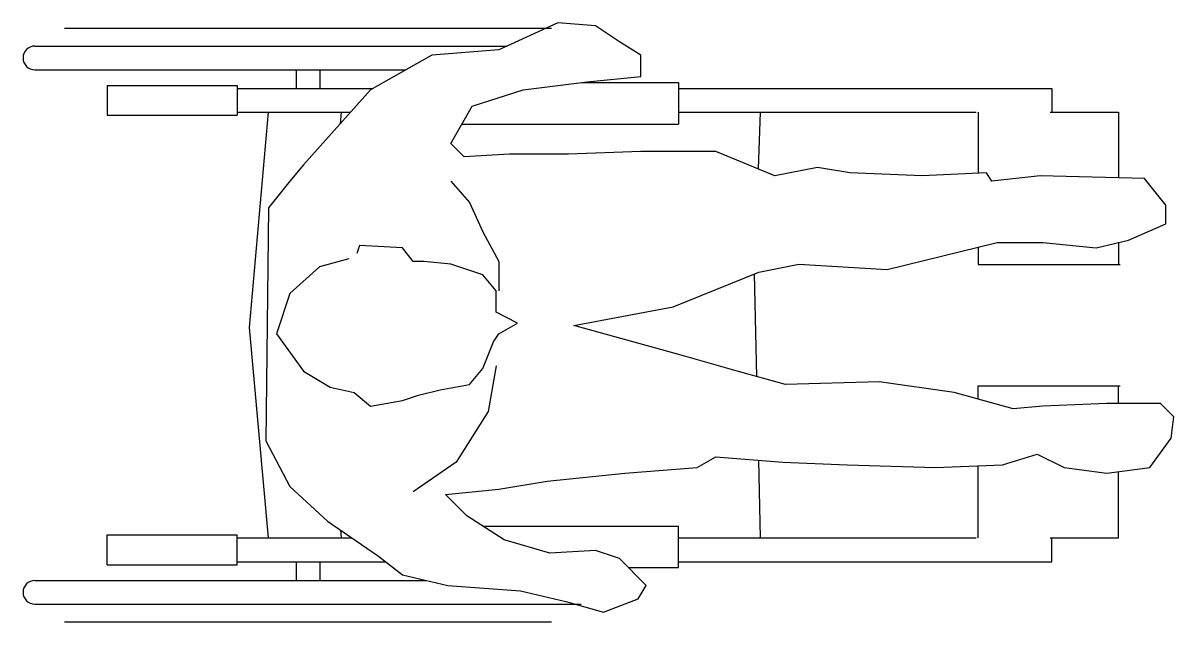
# Model space of a CAD drawing. Extents: x 133.04 to 134.27, y 59.07 to 59.71.
import ezdxf

# ---------------------------------------------------------------- set-up
doc = ezdxf.new("R2010")
doc.units = 0
doc.layers.get('0').update_dxf_attribs({"linetype": 'CONTINUOUS'})

msp = doc.modelspace()

# ---------------------------------------------------------------- linework, layer by layer
for p, q in [((133.0846, 59.7028), (133.6053, 59.7028)), ((133.0529, 59.6837), (133.5578, 59.6837)), ((133.0529, 59.6583), (133.4497, 59.6583)), ((133.3323, 59.6583), (133.3323, 59.6383)), ((133.3577, 59.6583), (133.3577, 59.6383)), ((133.6381, 59.6447), (133.7412, 59.6447)), ((133.7412, 59.6447), (133.7412, 59.6002)), ((133.1303, 59.6415), (133.1303, 59.6097)), ((133.1303, 59.6415), (133.2693, 59.6415)), ((133.2693, 59.6415), (133.2693, 59.6097)), ((133.2693, 59.6383), (133.4143, 59.6383)), ((133.7412, 59.6383), (134.1403, 59.6383)), ((134.1403, 59.6383), (134.1403, 59.6129)), ((133.1303, 59.6097), (133.2693, 59.6097)), ((133.2693, 59.6129), (133.3903, 59.6129)), ((133.3025, 59.6129), (133.282, 59.3826)), ((133.3804, 59.6129), (133.3792, 59.6006)), ((133.7412, 59.6129), (134.0595, 59.6129)), ((133.8285, 59.6129), (133.8263, 59.5524)), ((134.0614, 59.6129), (134.0614, 59.5476)), ((134.1384, 59.6129), (134.2117, 59.6129)), ((134.2117, 59.6129), (134.2117, 59.5429)), ((133.5094, 59.6002), (133.7412, 59.6002)), ((134.2117, 59.4737), (134.2117, 59.4502)), ((134.0614, 59.4685), (134.0614, 59.4502)), ((134.0614, 59.4502), (134.2135, 59.4502)), ((133.8221, 59.44), (133.8221, 59.4399)), ((133.8221, 59.4399), (133.8246, 59.3303)), ((133.282, 59.3826), (133.3025, 59.1576)), ((134.0614, 59.3061), (134.0614, 59.3203)), ((134.0614, 59.3203), (134.2135, 59.3203)), ((134.2117, 59.3016), (134.2117, 59.3203)), ((133.8266, 59.2407), (133.8285, 59.1576)), ((134.0614, 59.1576), (134.0614, 59.2347)), ((134.2117, 59.1576), (134.2117, 59.2287)), ((133.3796, 59.1661), (133.3804, 59.1576)), ((133.5318, 59.1703), (133.7412, 59.1703)), ((133.7412, 59.1259), (133.7412, 59.1703)), ((133.1303, 59.129), (133.1303, 59.1608)), ((133.1303, 59.1608), (133.2693, 59.1608)), ((133.2693, 59.129), (133.2693, 59.1608)), ((133.2693, 59.1576), (133.392, 59.1576)), ((133.7412, 59.1576), (134.0595, 59.1576)), ((134.1384, 59.1576), (134.2117, 59.1576)), ((134.1403, 59.1322), (134.1403, 59.1576)), ((133.1303, 59.129), (133.2693, 59.129)), ((133.2693, 59.1322), (133.428, 59.1322)), ((133.3323, 59.1322), (133.3323, 59.1122)), ((133.3577, 59.1322), (133.3577, 59.1122)), ((133.4355, 59.1259), (133.4355, 59.1264)), ((133.4355, 59.1259), (133.4362, 59.1259)), ((133.6876, 59.1259), (133.7412, 59.1259)), ((133.7412, 59.1322), (134.1403, 59.1322)), ((133.0529, 59.1122), (133.4717, 59.1122)), ((133.0529, 59.0868), (133.6371, 59.0868)), ((133.0846, 59.0678), (133.6053, 59.0678))]:
    msp.add_line(p, q)
msp.add_lwpolyline([(133.3027, 59.5107), (133.2999, 59.2615), (133.3256, 59.2128), (133.3657, 59.1756), (133.4202, 59.1383), (133.4459, 59.1183), (133.4946, 59.1068), (133.572, 59.1011), (133.6207, 59.0896), (133.6608, 59.0782), (133.698, 59.0925), (133.7066, 59.1068), (133.678, 59.1355), (133.6522, 59.1441), (133.6035, 59.1412), (133.5548, 59.1555), (133.5147, 59.1813), (133.4918, 59.2042), (133.5491, 59.2099), (133.6006, 59.2185), (133.6837, 59.2271), (133.761, 59.2329), (133.7811, 59.2443), (133.8527, 59.2386), (133.9215, 59.2357), (134.016, 59.2329), (134.0876, 59.2357), (134.1248, 59.2472), (134.1535, 59.2329), (134.1993, 59.2271), (134.2452, 59.2329), (134.2681, 59.2644), (134.2709, 59.2873), (134.2566, 59.3016), (134.1993, 59.3016), (134.1306, 59.2987), (134.0991, 59.2959), (134.036, 59.3131), (133.9558, 59.3245), (133.8556, 59.3217), (133.804, 59.336), (133.7439, 59.3532), (133.6293, 59.3847), (133.7353, 59.4047), (133.8269, 59.442), (133.8699, 59.4506), (133.9644, 59.4448), (134.0819, 59.4735), (134.1306, 59.4735), (134.1879, 59.4678), (134.2222, 59.4763), (134.2623, 59.4935), (134.2623, 59.5136), (134.2394, 59.5422), (134.1277, 59.5451), (134.0761, 59.5394), (134.0704, 59.548), (134.0017, 59.5451), (133.9243, 59.548), (133.8899, 59.5537), (133.8441, 59.5451), (133.7811, 59.5709), (133.7009, 59.5709), (133.6235, 59.568), (133.5605, 59.568), (133.5118, 59.5651), (133.4975, 59.5795), (133.5204, 59.6196), (133.5749, 59.6368), (133.6436, 59.6454), (133.7009, 59.6511), (133.7009, 59.674), (133.678, 59.6883), (133.6522, 59.7055), (133.6121, 59.7084), (133.5491, 59.6797), (133.4775, 59.674), (133.4116, 59.6368), (133.34, 59.5566), (133.3256, 59.5394)], close=True)
for points in [[(133.4975, 59.5394), (133.5176, 59.5165), (133.5319, 59.4849), (133.5491, 59.4534), (133.5491, 59.4219)], [(133.3887, 59.4563), (133.3571, 59.4477), (133.3256, 59.4191), (133.3113, 59.3761), (133.34, 59.336), (133.3686, 59.3188), (133.3944, 59.3131), (133.4116, 59.2987), (133.4459, 59.3045), (133.4631, 59.3102), (133.4861, 59.3159), (133.5176, 59.3217), (133.5319, 59.3389), (133.5433, 59.3675), (133.5491, 59.3761), (133.5691, 59.3875), (133.5462, 59.399), (133.5462, 59.4219), (133.5319, 59.4391), (133.4975, 59.4506), (133.4689, 59.4534), (133.4574, 59.4534), (133.4459, 59.4678), (133.4001, 59.4706), (133.3973, 59.462)], [(133.5462, 59.3417), (133.5376, 59.293), (133.5032, 59.2386), (133.4574, 59.2071)]]:
    msp.add_lwpolyline(points)
for centre in [(133.0529, 59.671), (133.0529, 59.0995)]:
    msp.add_arc(centre, 0.0127, 90, 270)

doc.saveas('drawing.dxf')
